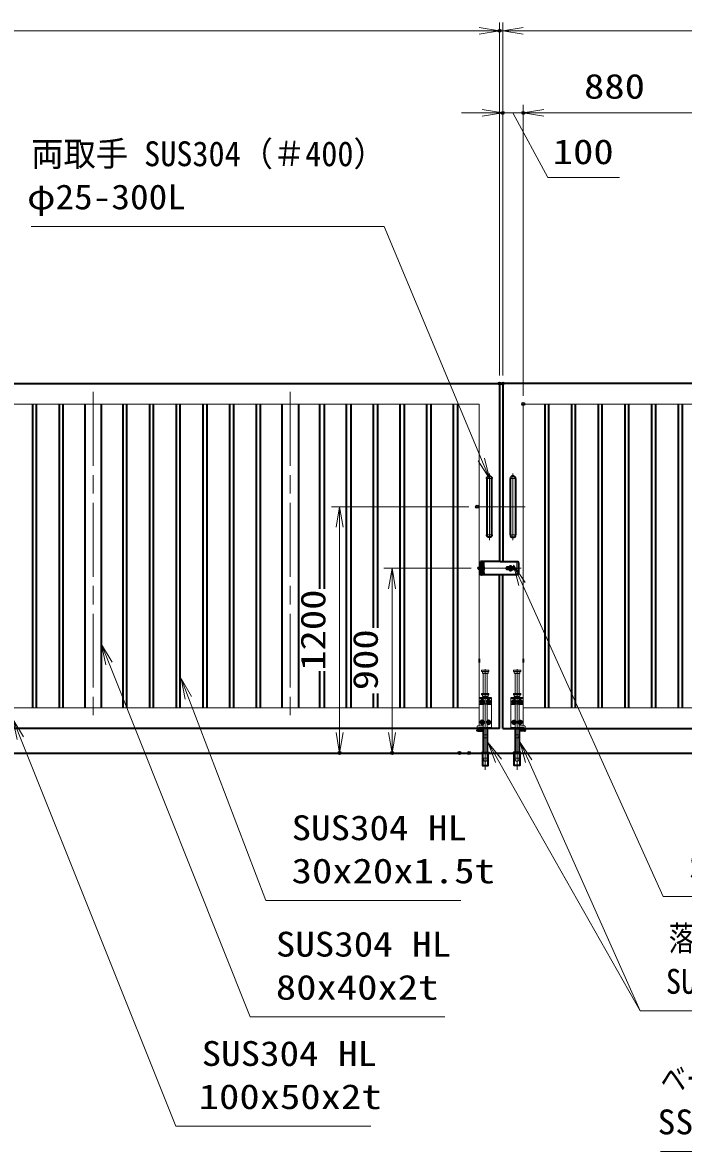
# Model space of a CAD drawing. Units: millimetres at full size. Extents: x -11880 to 11880, y -8400 to 8400.
# Drawn here: x -1593 to 1626, y -2770 to 2729 of the extents above; entities that cross this region are included whole.
import ezdxf
from ezdxf.enums import TextEntityAlignment as Align

# ---------------------------------------------------------------- set-up
doc = ezdxf.new("R2010")
doc.units = ezdxf.units.MM
doc.header["$LTSCALE"] = 30
doc.header["$PDMODE"] = 32
doc.header["$PDSIZE"] = 15
for name, pattern in [('DASHED', [7.5, 6, -1.5]), ('USER1', [9, 6, -0.75, 1.5, -0.75]), ('USER2', [18, 12, -1.5, 3, -1.5]), ('USER3', [1.125, 0.75, -0.125, 0.125, -0.125])]:
    doc.linetypes.add(name, pattern=pattern)
for name, color, linetype, lineweight in [('0-1_外形線', 7, 'Continuous', 35), ('0-2_0', 7, 'Continuous', 18), ('0-3_寸法線', 4, 'Continuous', 18), ('0-5_細線', 2, 'Continuous', 35), ('0-6_隠れ線', 140, 'DASHED', 18), ('0-7_軸線', 200, 'USER2', 15), ('0-9_01', 7, 'Continuous', 18), ('0-A_AM_0N', 7, 'Continuous', 50), ('0-B_AM_7N', 6, 'USER1', 18), ('0-C_想像線', 112, 'USER3', 15)]:
    doc.layers.add(name, color=color, linetype=linetype, lineweight=lineweight)
doc.layers.add('0-4_Defpoints', color=7, linetype='Continuous')
doc.styles.add('ＭＳ ゴシック', font='')
doc.styles.get('ＭＳ ゴシック').set_extended_font_data('MS Gothic')

# ---------------------------------------------------------------- blocks, each defined once
blk = doc.blocks.new('S29')
at = {"layer": '0-3_寸法線'}
for points in [[(8152741.9, 86191580.7), (8124263.5, 86191580.7), (8101539.4, 86248294.4), (8100423.6, 86251079.2)], [(8102003.6, 86248480.4), (8100423.6, 86251079.2), (8101075.3, 86248108.5)]]:
    blk.add_lwpolyline(points, dxfattribs=at)
at = {"layer": '0-3_寸法線', "color": 254, "style": 'ＭＳ ゴシック'}
for s, width, p in [('SUS304 HL', 1.15, (8128031.5, 86199281.3)), ('100x50x2t', 1.2, (8127599.5, 86192981.3))]:
    blk.add_text(s, height=3637, dxfattribs=dict(at, width=width)).set_placement(p, align=Align.BOTTOM_LEFT)
blk = doc.blocks.new('S30')
at = {"layer": '0-3_寸法線'}
for points in [[(8165882.1, 86224574.7), (8137403.7, 86224574.7), (8126099.2, 86254178), (8125028.9, 86256980.6)], [(8126566.3, 86254356.4), (8125028.9, 86256980.6), (8125632.1, 86253999.6)]]:
    blk.add_lwpolyline(points, dxfattribs=at)
at = {"layer": '0-3_寸法線', "color": 254, "style": 'ＭＳ ゴシック'}
for s, width, p in [('SUS304 HL', 1.15, (8141171.7, 86232275.2)), ('30x20x1.5t', 1.2, (8141171.7, 86225975.2))]:
    blk.add_text(s, height=3637, dxfattribs=dict(at, width=width)).set_placement(p, align=Align.BOTTOM_LEFT)
blk = doc.blocks.new('S31')
at = {"layer": '0-3_寸法線'}
for points in [[(8163577.6, 86207561.7), (8135099.2, 86207561.7), (8114511.4, 86259189.7), (8113400.2, 86261976.3)], [(8114975.8, 86259374.9), (8113400.2, 86261976.3), (8114047, 86259004.5)]]:
    blk.add_lwpolyline(points, dxfattribs=at)
at = {"layer": '0-3_寸法線', "color": 254, "style": 'ＭＳ ゴシック'}
for s, width, p in [('SUS304 HL', 1.15, (8138867.2, 86215262.2)), ('80x40x2t', 1.2, (8138867.2, 86208962.2))]:
    blk.add_text(s, height=3637, dxfattribs=dict(at, width=width)).set_placement(p, align=Align.BOTTOM_LEFT)
blk = doc.blocks.new('_Open')
at = {"layer": '0-2_0', "color": 4}
blk.add_line((-30, 5), (0, 0), dxfattribs=at)
blk.add_lwpolyline([(-30, -5), (0, 0), (-30, 0)], dxfattribs=at)
blk = doc.blocks.new('A$C130E4F3B')
at = {"layer": '0-1_外形線'}
for p, q in [((-375, -4125), (-375, 4125)), ((375, 4125), (375, -4125))]:
    blk.add_line(p, q, dxfattribs=at)
for centre, start, end in [((0, 4125), 0, 180), ((0, -4125), 180, 0)]:
    blk.add_arc(centre, 375, start, end, dxfattribs=at)
at = {"layer": '0-7_軸線'}
for p, q in [((0, 4125), (-412.5, 4125)), ((0, 4877.9), (0, -4877.9)), ((0, 4125), (412.5, 4125)), ((0, -4125), (-412.5, -4125)), ((0, -4125), (412.5, -4125))]:
    blk.add_line(p, q, dxfattribs=at)
at = {"layer": '0-7_軸線', "linetype": 'USER1'}
blk.add_line((-1779.7, 0), (1779.7, 0), dxfattribs=at)
blk = doc.blocks.new('U16')
at = {"layer": '0-A_AM_0N'}
blk.add_lwpolyline([(645, 3787.4), (450, 3674.8), (255, 3787.4), (255, 4012.6), (450, 4125.2), (645, 4012.6)], close=True, dxfattribs=at)
blk.add_circle((450, 3900), 195, dxfattribs=at)
blk.add_circle((450, 3900), 195, dxfattribs=at)
at = {"layer": '0-B_AM_7N'}
for p, q in [((697.7, 3900), (202.3, 3900)), ((450, 4147.7), (450, 3652.3))]:
    blk.add_line(p, q, dxfattribs=at)
blk = doc.blocks.new('U17')
at = {"layer": '0-A_AM_0N'}
blk.add_lwpolyline([(-255, 3787.4), (-450, 3674.8), (-645, 3787.4), (-645, 4012.6), (-450, 4125.2), (-255, 4012.6)], close=True, dxfattribs=at)
blk.add_circle((-450, 3900), 195, dxfattribs=at)
blk.add_circle((-450, 3900), 195, dxfattribs=at)
at = {"layer": '0-B_AM_7N'}
for p, q in [((-202.3, 3900), (-697.7, 3900)), ((-450, 4147.7), (-450, 3652.3))]:
    blk.add_line(p, q, dxfattribs=at)
blk = doc.blocks.new('U18')
at = {"layer": '0-A_AM_0N'}
blk.add_lwpolyline([(645, 787.4), (450, 674.8), (255, 787.4), (255, 1012.6), (450, 1125.2), (645, 1012.6)], close=True, dxfattribs=at)
blk.add_circle((450, 900), 195, dxfattribs=at)
blk.add_circle((450, 900), 195, dxfattribs=at)
at = {"layer": '0-B_AM_7N'}
for p, q in [((697.7, 900), (202.3, 900)), ((450, 1147.7), (450, 652.3))]:
    blk.add_line(p, q, dxfattribs=at)
blk = doc.blocks.new('U19')
at = {"layer": '0-A_AM_0N'}
blk.add_lwpolyline([(-255, 787.4), (-450, 674.8), (-645, 787.4), (-645, 1012.6), (-450, 1125.2), (-255, 1012.6)], close=True, dxfattribs=at)
blk.add_circle((-450, 900), 195, dxfattribs=at)
blk.add_circle((-450, 900), 195, dxfattribs=at)
at = {"layer": '0-B_AM_7N'}
for p, q in [((-202.3, 900), (-697.7, 900)), ((-450, 1147.7), (-450, 652.3))]:
    blk.add_line(p, q, dxfattribs=at)
blk = doc.blocks.new('A$C7BA44824')
at = {"layer": '0-1_外形線'}
for p, q in [((-285, 0), (-285, -3540)), ((285, 0), (285, -3540)), ((1185, 0), (1185, -270)), ((1095, -360), (285, -360))]:
    blk.add_line(p, q, dxfattribs=at)
for points in [[(975, 0), (975, -150), (285, -150)], [(408, -3600), (408, -5400), (-408, -5400), (-408, -3600)]]:
    blk.add_lwpolyline(points, dxfattribs=at)
blk.add_lwpolyline([(525, -3540), (-525, -3540), (-525, -3600), (525, -3600)], close=True, dxfattribs=at)
blk.add_arc((1095, -270), 90, 270, 0, dxfattribs=at)
at = {"layer": '0-6_隠れ線'}
for p, q in [((-495, 5100), (-525, 5070)), ((-525, 4920), (-525, 5070)), ((525, 5070), (-525, 5070)), ((-495, 5100), (495, 5100)), ((495, 5100), (525, 5070)), ((525, 4920), (525, 5070)), ((-900, 4500), (900, 4500)), ((-900, 0), (-900, 4500)), ((900, 4350), (-900, 4350)), ((-900, 3570), (-232.9, 3570)), ((-900, 3480), (-211.7, 3480)), ((-495, 4890), (-525, 4920)), ((-525, 4920), (525, 4920)), ((495, 4890), (-495, 4890)), ((-420, 4650), (-420, 4890)), ((-420, 4650), (-360, 4590)), ((420, 4650), (-420, 4650)), ((360, 4590), (-360, 4590)), ((-285, 4500), (-285, 4590)), ((-285, 4350), (-285, 3570)), ((-285, 3480), (-285, 150)), ((-119.3, 3626.8), (-232.9, 3570)), ((-79, 3546.3), (-211.7, 3480)), ((-119.3, 3626.8), (-79, 3546.3)), ((119.3, 3626.8), (79, 3546.3)), ((79, 3546.3), (211.7, 3480)), ((232.9, 3570), (119.3, 3626.8)), ((211.7, 3480), (900, 3480)), ((900, 3570), (232.9, 3570)), ((285, 4590), (285, 4500)), ((285, 4350), (285, 4029.9)), ((285, 3770.1), (285, 3570)), ((285, 3480), (285, 150)), ((420, 4650), (360, 4590)), ((420, 4650), (420, 4890)), ((525, 4920), (495, 4890)), ((900, 4500), (900, 360)), ((-120, 150), (-900, 150)), ((-120, 0), (-900, 0)), ((-120, 150), (-120, 0)), ((120, 0), (-120, 0)), ((900, 150), (120, 150)), ((120, 150), (120, 0)), ((900, 0), (120, 0)), ((285, 360), (1095, 360)), ((900, 150), (900, 0)), ((1185, 270), (1185, 0)), ((-180, -1380), (-285, -930)), ((285, -930), (-285, -930)), ((180, -1380), (-180, -1380)), ((180, -1380), (285, -930)), ((-378, -5400), (-378, -3600)), ((-375, -3600), (-375, -3540)), ((-285, -4350), (-285, -3540)), ((-180, -4800), (-285, -4350)), ((285, -4350), (-285, -4350)), ((180, -4800), (-180, -4800)), ((180, -4800), (285, -4350)), ((285, -3540), (285, -4350)), ((375, -3600), (375, -3540)), ((378, -5400), (378, -3600))]:
    blk.add_line(p, q, dxfattribs=at)
blk.add_lwpolyline([(285, 150), (975, 150), (975, 0)], dxfattribs=at)
blk.add_arc((1095, 270), 90, 0, 90, dxfattribs=at)
at = {"layer": '0-7_軸線'}
blk.add_line((0, -6032.5), (0, 8659.7), dxfattribs=at)
at = {"layer": '0-C_想像線'}
for p, q in [((-495, 8520), (-525, 8490)), ((-525, 8340), (-525, 8490)), ((525, 8490), (-525, 8490)), ((-495, 8310), (-525, 8340)), ((-525, 8340), (525, 8340)), ((-495, 8520), (495, 8520)), ((495, 8310), (-495, 8310)), ((-420, 8070), (-420, 8310)), ((420, 8070), (420, 8310)), ((495, 8520), (525, 8490)), ((525, 8340), (495, 8310)), ((525, 8340), (525, 8490)), ((-420, 8070), (-360, 8010)), ((420, 8070), (-420, 8070)), ((360, 8010), (-360, 8010)), ((-285, 5100), (-285, 8010)), ((285, 5100), (285, 8010)), ((420, 8070), (360, 8010))]:
    blk.add_line(p, q, dxfattribs=at)
at = {"layer": '0-A_AM_0N'}
for name in ['U17', 'U16', 'U19', 'U18']:
    blk.add_blockref(name, (0, 0), dxfattribs=at)
blk = doc.blocks.new('S40')
at = {"layer": '0-3_寸法線'}
for points in [[(8103139.9, 86323077.7), (8154715.9, 86323077.7), (8168906.7, 86288990.3), (8170059.6, 86286220.7)], [(8168445.1, 86288798.1), (8170059.6, 86286220.7), (8169368.2, 86289182.4)]]:
    blk.add_lwpolyline(points, dxfattribs=at)
at = {"layer": '0-3_寸法線', "color": 254, "style": 'ＭＳ ゴシック'}
for s, width, p in [('両取手 SUS304（＃400）', 0.95, (8103139.9, 86330778.2)), ('φ25-300L', 1.1, (8102535.1, 86324478.2))]:
    blk.add_text(s, height=3637, dxfattribs=dict(at, width=width)).set_placement(p, align=Align.BOTTOM_LEFT)
blk = doc.blocks.new('S41')
at = {"layer": '0-3_寸法線'}
for points in [[(8239998.2, 86208427.4), (8192079.8, 86208427.4), (8175806.9, 86244928.7), (8174585.3, 86247668.8)], [(8176263.6, 86245132.3), (8174585.3, 86247668.8), (8175350.2, 86244725.1)]]:
    blk.add_lwpolyline(points, dxfattribs=at)
at = {"layer": '0-3_寸法線', "color": 254, "style": 'ＭＳ ゴシック'}
for s, width, p in [('落し棒（建物側）', 0.75, (8196279.8, 86216128)), ('SUS304 φ19 電解研磨', 0.9, (8195847.8, 86209828))]:
    blk.add_text(s, height=3637, dxfattribs=dict(at, width=width)).set_placement(p, align=Align.BOTTOM_LEFT)
blk = doc.blocks.new('S42')
at = {"layer": '0-3_寸法線'}
for points in [[(8234327.8, 86225137.7), (8195452.6, 86225137.7), (8174837.3, 86270811.2), (8173603.1, 86273545.5)], [(8175293, 86271016.9), (8173603.1, 86273545.5), (8174381.5, 86270605.5)]]:
    blk.add_lwpolyline(points, dxfattribs=at)
at = {"layer": '0-3_寸法線', "color": 254, "style": 'ＭＳ ゴシック', "width": 0.75}
blk.add_text('打掛金具（道路側）', height=3637, dxfattribs=at).set_placement((8199652.6, 86232989.5), align=Align.BOTTOM_LEFT)
at = {"layer": '0-3_寸法線', "color": 254, "style": 'ＭＳ ゴシック'}
blk.add_text('SUS304（＃400）', height=3637, dxfattribs=at).set_placement((8199220.6, 86226538.3), align=Align.BOTTOM_LEFT)
blk = doc.blocks.new('S43')
at = {"layer": '0-3_寸法線'}
for points in [[(8195859.8, 86208427.4), (8192079.8, 86208427.4), (8171378, 86244983.9), (8169899.7, 86247594.4)], [(8171813.1, 86245230.3), (8169899.7, 86247594.4), (8170942.9, 86244737.5)]]:
    blk.add_lwpolyline(points, dxfattribs=at)
blk = doc.blocks.new('S45')
at = {"layer": '0-3_寸法線'}
for points in [[(8195072.3, 86187883.6), (8238728.3, 86187883.6), (8258208.8, 86236229.1), (8259330, 86239011.7)], [(8258672.5, 86236042.2), (8259330, 86239011.7), (8257745, 86236416)]]:
    blk.add_lwpolyline(points, dxfattribs=at)
at = {"layer": '0-3_寸法線', "color": 254, "style": 'ＭＳ ゴシック'}
for s, width, p in [('ベースアンカー', 0.75, (8195072.3, 86195584.2)), ('SS400 L5×40×40', 1.05, (8194640.3, 86189284.2))]:
    blk.add_text(s, height=3637, dxfattribs=dict(at, width=width)).set_placement(p, align=Align.BOTTOM_LEFT)

msp = doc.modelspace()

# ---------------------------------------------------------------- linework, layer by layer
at = {"layer": '0-1_外形線'}
for p, q in [((-1544.46, 870.69), (-1544.46, -609.31)), ((-1524.46, -609.31), (-1524.46, 870.69)), ((-1414.46, 870.69), (-1414.46, -609.31)), ((-1394.46, -609.31), (-1394.46, 870.69)), ((-1289.46, 870.69), (-1289.46, -609.31)), ((-1209.46, 870.69), (-1209.46, -609.31)), ((-1104.46, 870.69), (-1104.46, -609.31)), ((-1084.46, -609.31), (-1084.46, 870.69)), ((-974.46, 870.69), (-974.46, -609.31)), ((-954.46, -609.31), (-954.46, 870.69)), ((-844.46, 870.69), (-844.46, -609.31)), ((-824.46, -609.31), (-824.46, 870.69)), ((-714.46, 870.69), (-714.46, -609.31)), ((-694.46, -609.31), (-694.46, 870.69)), ((-584.46, 870.69), (-584.46, -609.31)), ((-564.46, -609.31), (-564.46, 870.69)), ((-454.46, 870.69), (-454.46, -609.31)), ((-434.46, -609.31), (-434.46, 870.69)), ((-329.46, 870.69), (-329.46, -609.31)), ((-249.46, 870.69), (-249.46, -609.31)), ((-144.46, -29.09), (-144.46, 870.69)), ((-124.46, 870.69), (-124.46, -29.09)), ((-14.46, -609.31), (-14.46, 870.69)), ((5.54, 870.69), (5.54, -609.31)), ((115.54, -219.03), (115.54, 870.69)), ((135.54, 870.69), (135.54, -219.03)), ((245.54, -609.31), (245.54, 870.69)), ((265.54, 870.69), (265.54, -609.31)), ((375.54, -609.31), (375.54, 870.69)), ((395.54, 870.69), (395.54, -609.31)), ((505.54, -609.31), (505.54, 870.69)), ((525.54, 870.69), (525.54, -609.31)), ((950.54, 870.69), (950.54, -609.31)), ((970.54, -609.31), (970.54, 870.69)), ((1080.54, 870.69), (1080.54, -609.31)), ((1100.54, -609.31), (1100.54, 870.69)), ((1210.54, 870.69), (1210.54, -609.31)), ((1230.54, -609.31), (1230.54, 870.69)), ((1340.54, 870.69), (1340.54, -609.31)), ((1360.54, -609.31), (1360.54, 870.69)), ((1470.54, 870.69), (1470.54, -609.31)), ((1490.54, -609.31), (1490.54, 870.69)), ((1600.54, 870.69), (1600.54, -609.31)), ((1620.54, -609.31), (1620.54, 870.69)), ((650.04, 63.19), (650.04, 57.44)), ((733.4, 103.19), (653.04, 103.19)), ((733.4, 103.19), (819.04, 103.19)), ((734.4, 103.19), (739.4, 103.19)), ((774.38, 75.69), (768.04, 75.69)), ((768.04, 65.69), (774.38, 65.69)), ((769.04, 73.19), (770.79, 73.19)), ((769.04, 68.19), (769.04, 73.19)), ((769.04, 68.19), (770.79, 68.19)), ((770.79, 73.19), (797.04, 73.19)), ((797.04, 68.19), (770.79, 68.19)), ((798.04, 75.69), (791.7, 75.69)), ((791.7, 65.69), (798.04, 65.69)), ((797.04, 68.19), (797.04, 73.19)), ((823.04, 99.19), (819.04, 103.19)), ((823.04, 99.19), (823.04, 42.19)), ((819.04, 38.19), (653.04, 38.19)), ((730.54, -709.31), (730.54, 38.19)), ((745.54, -709.31), (745.54, 38.19)), ((819.04, 38.19), (823.04, 42.19)), ((630.54, -369.81), (630.54, -388.81)), ((845.54, -369.81), (845.54, -388.81)), ((-144.46, -609.31), (-144.46, -430.98)), ((-124.46, -430.98), (-124.46, -609.31)), ((115.54, -609.31), (115.54, -539.95)), ((135.54, -539.95), (135.54, -609.31)), ((730.54, -709.31), (-2269.46, -709.31)), ((745.54, -709.31), (3745.54, -709.31)), ((-2914.46, -829.31), (4390.54, -829.31)), ((-2899.46, -829.31), (4375.54, -829.31))]:
    msp.add_line(p, q, dxfattribs=at)
for points in [[(-2269.46, 970.69), (730.54, 970.69), (730.54, 103.19)], [(3745.54, 970.69), (745.54, 970.69), (745.54, 103.19)]]:
    msp.add_lwpolyline(points, dxfattribs=at)
for centre, radius, start, end in [((768.04, 70.69), 5, 90, 270), ((783.04, 70.69), 10, 30, 150), ((783.04, 70.69), 10, 210, 330), ((798.04, 70.69), 5, 270, 90)]:
    msp.add_arc(centre, radius, start, end, dxfattribs=at)
at = {"layer": '0-2_0'}
for p, q in [((630.54, 870.69), (-2169.46, 870.69)), ((630.54, -369.81), (630.54, 870.69)), ((845.54, -369.81), (845.54, 870.69)), ((845.54, 870.69), (3645.54, 870.69))]:
    msp.add_line(p, q, dxfattribs=at)
for points in [[(-2169.46, 870.69), (-2169.46, -609.31), (630.54, -609.31), (630.54, -388.81)], [(3645.54, 870.69), (3645.54, -609.31), (845.54, -609.31), (845.54, -388.81)]]:
    msp.add_lwpolyline(points, dxfattribs=at)
at = {"layer": '0-3_寸法線'}
for p, q in [((730.54, 1010.69), (730.54, 2729.25)), ((730.54, 1010.69), (730.54, 2729.25)), ((745.54, 1010.69), (745.54, 2729.25)), ((745.54, 1010.69), (745.54, 2729.25)), ((730.54, 2689.25), (-2269.46, 2689.25)), ((630.54, 2689.25), (530.54, 2689.25)), ((745.54, 2689.25), (730.54, 2689.25)), ((745.54, 2689.25), (3745.54, 2689.25)), ((845.54, 2689.25), (945.54, 2689.25)), ((745.54, 1010.69), (745.54, 2329.25)), ((845.54, 910.69), (845.54, 2329.25)), ((845.54, 910.69), (845.54, 2329.25)), ((645.54, 2289.25), (545.54, 2289.25)), ((845.54, 2289.25), (745.54, 2289.25)), ((1725.54, 2289.25), (845.54, 2289.25)), ((945.54, 2289.25), (1045.54, 2289.25)), ((1625.54, 2289.25), (1525.54, 2289.25)), ((581.21, 370.69), (-88.68, 370.69)), ((-48.68, 370.69), (-48.68, -829.31)), ((592.21, 70.69), (166.4, 70.69)), ((206.4, 70.69), (206.4, -829.31)), ((541.85, -829.31), (-88.68, -829.31)), ((494.62, -829.31), (166.4, -829.31))]:
    msp.add_line(p, q, dxfattribs=at)
msp.add_lwpolyline([(795.54, 2289.25), (966.02, 1974.54), (1314.82, 1974.54)], dxfattribs=at)
at = {"layer": '0-4_Defpoints'}
for p in [(730.54, 2689.25), (745.54, 2289.25), (845.54, 2289.25), (730.54, 970.69), (745.54, 970.69), (845.54, 870.69), (621.21, 370.69), (632.21, 70.69), (-48.68, -829.31), (206.4, -829.31), (534.62, -829.31), (581.85, -829.31)]:
    msp.add_point(p, dxfattribs=at)
at = {"layer": '0-5_細線'}
for p, q in [((650.04, 103.19), (638.04, 103.19)), ((638.04, 91.69), (653.04, 91.69)), ((638.04, 91.69), (638.04, 78.19)), ((638.04, 78.19), (653.04, 78.19)), ((638.04, 63.69), (638.04, 77.69)), ((638.04, 77.69), (653.04, 77.69)), ((653.04, 63.69), (638.04, 63.69)), ((653.04, 63.19), (638.04, 63.19)), ((638.04, 63.19), (638.04, 49.69)), ((650.04, 92.19), (650.04, 103.19)), ((650.04, 103.19), (653.04, 103.19)), ((650.04, 91.69), (650.04, 78.19)), ((650.04, 63.69), (650.04, 77.69)), ((650.04, 57.44), (650.04, 49.69)), ((653.04, 91.69), (653.04, 103.19)), ((653.04, 77.69), (653.04, 92.19)), ((653.04, 78.19), (653.04, 63.19)), ((653.04, 49.19), (653.04, 63.69)), ((638.04, 49.69), (653.04, 49.69)), ((638.04, 49.19), (653.04, 49.19)), ((653.04, 38.19), (644.04, 38.19)), ((650.04, 38.19), (650.04, 49.19)), ((653.04, 49.69), (653.04, 38.19))]:
    msp.add_line(p, q, dxfattribs=at)
for points in [[(653.04, 92.19), (638.04, 92.19), (638.04, 103.19)], [(644.04, 38.19), (638.04, 38.19), (638.04, 49.19)]]:
    msp.add_lwpolyline(points, dxfattribs=at)
at = {"layer": '0-6_隠れ線'}
for p, q in [((641.04, 92.19), (641.04, 103.19)), ((641.04, 78.19), (641.04, 91.69)), ((641.04, 63.69), (641.04, 77.69)), ((641.04, 49.69), (641.04, 63.19)), ((647.04, 103.19), (647.04, 92.19)), ((647.04, 78.19), (647.04, 91.69)), ((647.04, 77.69), (647.04, 63.69)), ((647.04, 49.69), (647.04, 63.19)), ((641.04, 38.19), (641.04, 49.19)), ((647.04, 49.19), (647.04, 38.19))]:
    msp.add_line(p, q, dxfattribs=at)
at = {"layer": '0-6_隠れ線', "linetype": 'Continuous'}
for start, end in [(24.62432, 155.37568), (204.62432, 335.37568)]:
    msp.add_arc((783.04, 70.69), 6, start, end, dxfattribs=at)
at = {"layer": '0-7_軸線'}
for p, q in [((-1249.46, 929.69), (-1249.46, -668.31)), ((-289.46, 929.69), (-289.46, -668.31)), ((835.72, 70.69), (632.21, 70.69)), ((644.04, 108.07), (644.04, 33.31)), ((783.04, 55.37), (783.04, 86))]:
    msp.add_line(p, q, dxfattribs=at)
at = {"layer": '0-9_01', "color": 4}
msp.add_line((814.53, 101.5), (814.53, 40.34), dxfattribs=at)

# ---------------------------------------------------------------- block references
at = {"layer": '0-1_外形線', "yscale": 0.03333333}
for name, p, xscale in [('A$C130E4F3B', (680.54, 370.69), -0.03333333), ('A$C130E4F3B', (795.54, 370.69), 0.03333333), ('A$C7BA44824', (660.54, -709.31), -0.03333333), ('A$C7BA44824', (815.54, -709.31), 0.03333333)]:
    msp.add_blockref(name, p, dxfattribs=dict(at, xscale=xscale))
at = {"layer": '0-3_寸法線'}
for name, p, xscale, yscale in [('_Open', (730.54, 2689.25), 3.333333, 3.333333), ('_Open', (730.54, 2689.25), 3.333333, 3.333333), ('_Open', (745.54, 2289.25), 3.333333, 3.333333), ('S40', (-271654.79, -2875699.17), 0.03333333, 0.03333333), ('S42', (-271654.79, -2875699.17), 0.03333333, 0.03333333), ('S31', (-271654.79, -2875699.17), 0.03333333, 0.03333333), ('S30', (-271654.79, -2875699.17), 0.03333333, 0.03333333), ('S29', (-271654.79, -2875699.17), 0.03333333, 0.03333333), ('S43', (-271654.79, -2875699.17), 0.03333333, 0.03333333), ('S41', (-271654.79, -2875699.17), 0.03333333, 0.03333333), ('S45', (-271654.79, -2875699.17), 0.03333333, 0.03333333)]:
    msp.add_blockref(name, p, dxfattribs=dict(at, xscale=xscale, yscale=yscale))
at = {"layer": '0-3_寸法線', "xscale": 3.333333, "yscale": 3.333333}
for p, rotation in [((745.54, 2689.25), 180), ((745.54, 2689.25), 180), ((845.54, 2289.25), 180), ((845.54, 2289.25), 180), ((-48.68, 370.69), 90), ((206.4, 70.69), 90), ((-48.68, -829.31), 270), ((206.4, -829.31), 270)]:
    msp.add_blockref('_Open', p, dxfattribs=dict(at, rotation=rotation))

# ---------------------------------------------------------------- texts
at = {"layer": '0-3_寸法線', "color": 254, "style": 'ＭＳ ゴシック', "width": 1.2}
for s, p in [('880', (1141.54, 2321.94)), ('100', (989.22, 2003.22))]:
    msp.add_text(s, height=121.2, dxfattribs=at).set_placement(p, align=Align.BOTTOM_LEFT)
for s, p in [('1200', (-81.36, -428.51)), ('900', (173.71, -523.31))]:
    msp.add_text(s, height=121.2, rotation=90, dxfattribs=at).set_placement(p, align=Align.BOTTOM_LEFT)

doc.saveas('drawing.dxf')
